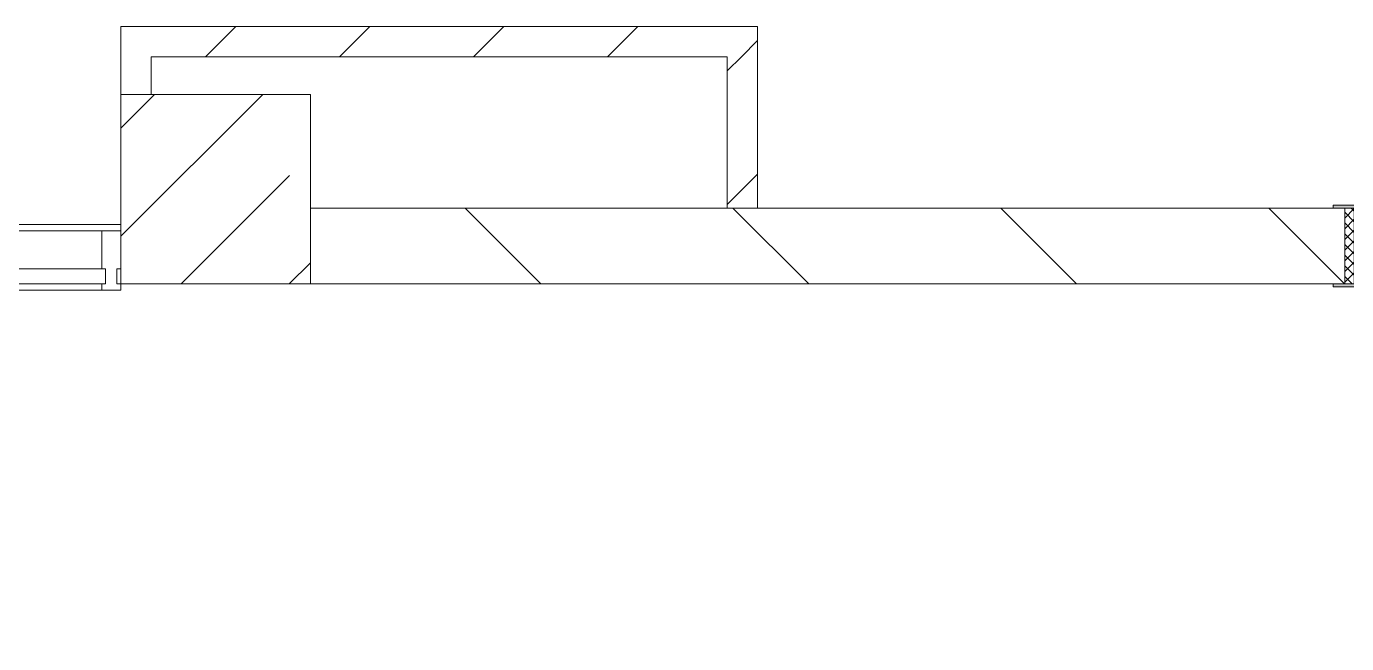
# Model space of a CAD drawing. Header units: millimetres. Extents: x 315 to 209858, y -8553 to 29000.
# Drawn here: x 190335 to 193820, y 12450 to 14080 of the extents above; entities that cross this region are included whole.
import ezdxf

# ---------------------------------------------------------------- set-up
doc = ezdxf.new("R2010")
doc.units = ezdxf.units.MM
for name, color, linetype, lineweight, true_color in [('A-DOOR-2', 7, 'Continuous', 5, 0xaaaaaa), ('A-DOOR-3', 7, 'Continuous', 5, 0xe2e2e2), ('A-DOOR-FRAM-2', 7, 'Continuous', 5, 0xe2e2e2), ('A-DOOR-FRAM-3', 7, 'Continuous', 5, 0xaaaaaa), ('A-FLOR-2', 7, 'Continuous', 5, 0xaaaaaa)]:
    doc.layers.add(name, color=color, linetype=linetype, lineweight=lineweight, true_color=true_color)
for name, color, linetype, lineweight in [('A-GLAZ-CURT-2', 7, 'Continuous', 5), ('A-GLAZ-CWMG-2', 7, 'Continuous', 5), ('A-WALL', 7, 'Continuous', 9), ('I-WALL-5', 7, 'Continuous', 5), ('S-COLS-2', 7, 'Continuous', 5)]:
    doc.layers.add(name, color=color, linetype=linetype, lineweight=lineweight)
pattern_1 = [(45, (74985, 0), (-176.7767, 176.7767), [])]

# ---------------------------------------------------------------- blocks, each defined once
blk = doc.blocks.new('110_Дверь_СКБ_2Ст - Д-6_п__ ДОО_Дв_1450x2100h_Дверь из раздевальной в коридор-32371698-2_3_2_птичка')
at = {"layer": 'A-DOOR-2'}
h = blk.add_hatch(dxfattribs=at)
h.set_pattern_fill('FP_206', color=256, style=0, pattern_type=2)
h.set_pattern_definition([(225, (1576.41, -164.685), (-14.14214, 14.14214), []), (135, (1576.41, -164.685), (14.14214, 14.14214), [])])
h.paths.add_polyline_path([(737.5, -100), (737.5, 100), (712.5, 100), (712.5, -100)])
at = {"layer": 'A-DOOR-3'}
h = blk.add_hatch(color=256, dxfattribs=at)
h.paths.add_polyline_path([(-637.5, -100), (-637.5, -50), (-627.5, -50), (-627.5, -20), (-687.5, -20), (-687.5, -100)])
h.paths.add_polyline_path([(662.5, -100), (712.5, -100), (712.5, -20), (652.5, -20), (652.5, -50), (662.5, -50)])
for points in [[(-587.5, -450), (-587.5, -100), (-637.5, -100), (-637.5, -450)], [(612.5, -1050), (662.5, -1050), (662.5, -100), (612.5, -100), (612.5, -755.7)]]:
    blk.add_hatch(color=256, dxfattribs=at).paths.add_polyline_path(points)
at = {"layer": 'A-DOOR-FRAM-2'}
for points in [[(-672.5, 100), (-672.5, 108), (-742.5, 108), (-742.5, 100)], [(767.5, 100), (767.5, 108), (697.5, 108), (697.5, 100)], [(-672.5, -20), (-672.5, 100), (-687.5, 100), (-687.5, -20)], [(712.5, -20), (712.5, 100), (697.5, 100), (697.5, -20)], [(-672.5, -108), (-672.5, -100), (-742.5, -100), (-742.5, -108)], [(767.5, -108), (767.5, -100), (697.5, -100), (697.5, -108)]]:
    blk.add_hatch(color=256, dxfattribs=at).paths.add_polyline_path(points)
at = {"layer": 'A-DOOR-FRAM-3'}
h = blk.add_hatch(dxfattribs=at)
h.set_pattern_fill('FP_207', color=256, style=0, pattern_type=2)
h.set_pattern_definition([(315, (-546.384, -164.685), (-14.1421, -14.1421), []), (225, (-546.384, -164.685), (-14.1421, 14.1421), [])])
h.paths.add_polyline_path([(-687.5, -100), (-687.5, 100), (-712.5, 100), (-712.5, -100)])
at = {"layer": 'A-DOOR-2'}
for p, q in [((-637.5, -100), (-587.5, -100)), ((-637.5, -450), (-637.5, -100)), ((-587.5, -100), (-587.5, -450)), ((612.5, -100), (662.5, -100)), ((612.5, -1050), (612.5, -100)), ((662.5, -100), (662.5, -1050)), ((-587.5, -450), (-637.5, -450)), ((662.5, -1050), (612.5, -1050))]:
    blk.add_line(p, q, dxfattribs=at)
for centre, radius, start, end in [((-637.5, -100), 350, 270, 0), ((662.5, -100), 950, 180, 270)]:
    blk.add_arc(centre, radius, start, end, dxfattribs=at)
at = {"layer": 'A-DOOR-FRAM-3'}
for p, q in [((-742.5, 108), (-672.5, 108)), ((-742.5, 100), (-742.5, 108)), ((-672.5, 108), (-672.5, 100)), ((697.5, 100), (697.5, 108)), ((697.5, 108), (767.5, 108)), ((767.5, 108), (767.5, 100)), ((-672.5, 100), (-742.5, 100)), ((-712.5, 100), (-687.5, 100)), ((-712.5, -100), (-712.5, 100)), ((-687.5, 100), (-687.5, -100)), ((-687.5, 100), (-672.5, 100)), ((-687.5, -20), (-687.5, 100)), ((-672.5, 100), (-672.5, -20)), ((697.5, -20), (697.5, 100)), ((697.5, 100), (712.5, 100)), ((767.5, 100), (697.5, 100)), ((712.5, -100), (712.5, 100)), ((712.5, 100), (737.5, 100)), ((712.5, 100), (712.5, -20)), ((737.5, 100), (737.5, -100)), ((-687.5, -20), (-627.5, -20)), ((-687.5, -100), (-687.5, -20)), ((-672.5, -20), (-687.5, -20)), ((-627.5, -20), (-627.5, -50)), ((652.5, -20), (712.5, -20)), ((652.5, -50), (652.5, -20)), ((712.5, -20), (697.5, -20)), ((712.5, -20), (712.5, -100)), ((-637.5, -50), (-637.5, -100)), ((-627.5, -50), (-637.5, -50)), ((662.5, -50), (652.5, -50)), ((662.5, -100), (662.5, -50)), ((-742.5, -100), (-672.5, -100)), ((-742.5, -108), (-742.5, -100)), ((-687.5, -100), (-712.5, -100)), ((-637.5, -100), (-687.5, -100)), ((-672.5, -100), (-672.5, -108)), ((712.5, -100), (662.5, -100)), ((697.5, -108), (697.5, -100)), ((697.5, -100), (767.5, -100)), ((737.5, -100), (712.5, -100)), ((767.5, -100), (767.5, -108)), ((-672.5, -108), (-742.5, -108)), ((767.5, -108), (697.5, -108))]:
    blk.add_line(p, q, dxfattribs=at)
blk = doc.blocks.new('Системная панель - Стекло - 40мм-32428871-2_3_2_птичка')
at = {"layer": 'A-GLAZ-CURT-2'}
for p, q in [((749.5, 0), (-749.5, 0)), ((-749.5, 0), (-749.5, -40)), ((749.5, -40), (749.5, 0)), ((-749.5, -40), (749.5, -40))]:
    blk.add_line(p, q, dxfattribs=at)
blk = doc.blocks.new('Прямоугольный импост - Импост структурный с накладкой - 160мм Темный-32428319-2_3_2_птичка')
at = {"layer": 'A-GLAZ-CWMG-2'}
for p, q in [((0, 140), (-50, 140)), ((-50, 140), (-50, 40)), ((0, 40), (0, 140)), ((-50, 40), (-40, 40)), ((-40, 40), (-40, 0)), ((-10, 0), (-10, 40)), ((-10, 40), (0, 40)), ((-40, 0), (-50, 0)), ((-50, 0), (-50, -17)), ((0, 0), (-10, 0)), ((0, -17), (0, 0)), ((-50, -17), (0, -17))]:
    blk.add_line(p, q, dxfattribs=at)
blk = doc.blocks.new('Прямоугольный импост - Импост структурный с накладкой - 160мм Темный-32428868-2_3_2_птичка')
at = {"layer": 'A-GLAZ-CWMG-2'}
for p, q in [((114070.5, 13540), (115549.5, 13540)), ((114070.5, 13383), (115549.5, 13383))]:
    blk.add_line(p, q, dxfattribs=at)

msp = doc.modelspace()

# ---------------------------------------------------------------- hatches: boundary and pattern name
at = {"layer": 'I-WALL-5'}
h = msp.add_hatch(dxfattribs=at)
h.set_pattern_fill('FP_117', color=256, style=0, pattern_type=2)
h.set_pattern_definition(pattern_1)
h.paths.add_polyline_path([(192265.5, 14000), (192265.5, 14080), (190665, 14080), (190665, 14000), (192185.5, 14000)])
h = msp.add_hatch(dxfattribs=at)
h.set_pattern_fill('FP_117', color=256, style=0, pattern_type=2)
h.set_pattern_definition(pattern_1)
h.paths.add_polyline_path([(192265.5, 13600), (192265.5, 14000), (192185.5, 14000), (192185.5, 13600)])
h = msp.add_hatch(dxfattribs=at)
h.set_pattern_fill('FP_116', color=256, style=0, pattern_type=2)
h.set_pattern_definition([(135, (74985, 0), (-353.5534, -353.5534), [])])
h.paths.add_polyline_path([(195915, 13400), (195915, 13600), (195265, 13600), (195265, 13400), (195750.8, 13400)])
h.paths.add_polyline_path([(191085.5, 13400), (193815, 13400), (193815, 13600), (191085.5, 13600)])
at = {"layer": 'S-COLS-2'}
h = msp.add_hatch(dxfattribs=at)
h.set_pattern_fill('FP_113', color=256, style=0, pattern_type=2)
h.set_pattern_definition([(45, (74985, 0), (-285.1231, 285.1231), []), (45, (75270.13, 0), (-285.1231, 285.1231), [504.031, -100.806, 16.764, -84.042])])
h.paths.add_polyline_path([(191085, 13400), (191085, 13900), (190585, 13900), (190585, 13400)])

# ---------------------------------------------------------------- linework, layer by layer
at = {"layer": 'A-FLOR-2'}
msp.add_line((187525, 13557), (190585, 13557), dxfattribs=at)
at = {"layer": 'A-WALL'}
msp.add_line((192185.5, 13600), (192265.5, 13600), dxfattribs=at)
at = {"layer": 'I-WALL-5'}
for p, q in [((190585, 14080), (190585, 13900)), ((192265.5, 14080), (190585, 14080)), ((192265.5, 13600), (192265.5, 14080)), ((190665, 13900), (190665, 14000)), ((190665, 14000), (192185.5, 14000)), ((192185.5, 14000), (192185.5, 13600)), ((190585, 13900), (190665, 13900)), ((192185.5, 13600), (191085.5, 13600)), ((191085.5, 13600), (191085.5, 13400)), ((193785, 13600), (192265.5, 13600)), ((191085.5, 13400), (193785, 13400))]:
    msp.add_line(p, q, dxfattribs=at)
at = {"layer": 'S-COLS-2'}
for p, q in [((191085, 13900), (190585, 13900)), ((190585, 13900), (190585, 13400)), ((191085, 13400), (191085, 13900)), ((190585, 13400), (191085, 13400))]:
    msp.add_line(p, q, dxfattribs=at)

# ---------------------------------------------------------------- block references
at = {"layer": 'A-DOOR-2'}
msp.add_blockref('110_Дверь_СКБ_2Ст - Д-6_п__ ДОО_Дв_1450x2100h_Дверь из раздевальной в коридор-32371698-2_3_2_птичка', (194527.5, 13500), dxfattribs=at)
at = {"layer": 'A-GLAZ-CURT-2', "rotation": 180}
msp.add_blockref('Системная панель - Стекло - 40мм-32428871-2_3_2_птичка', (189795, 13400), dxfattribs=at)
at = {"layer": 'A-GLAZ-CWMG-2'}
for name, p in [('Прямоугольный импост - Импост структурный с накладкой - 160мм Темный-32428868-2_3_2_птичка', (74985, 0)), ('Прямоугольный импост - Импост структурный с накладкой - 160мм Темный-32428319-2_3_2_птичка', (190584.5, 13400))]:
    msp.add_blockref(name, p, dxfattribs=at)

doc.saveas('drawing.dxf')
